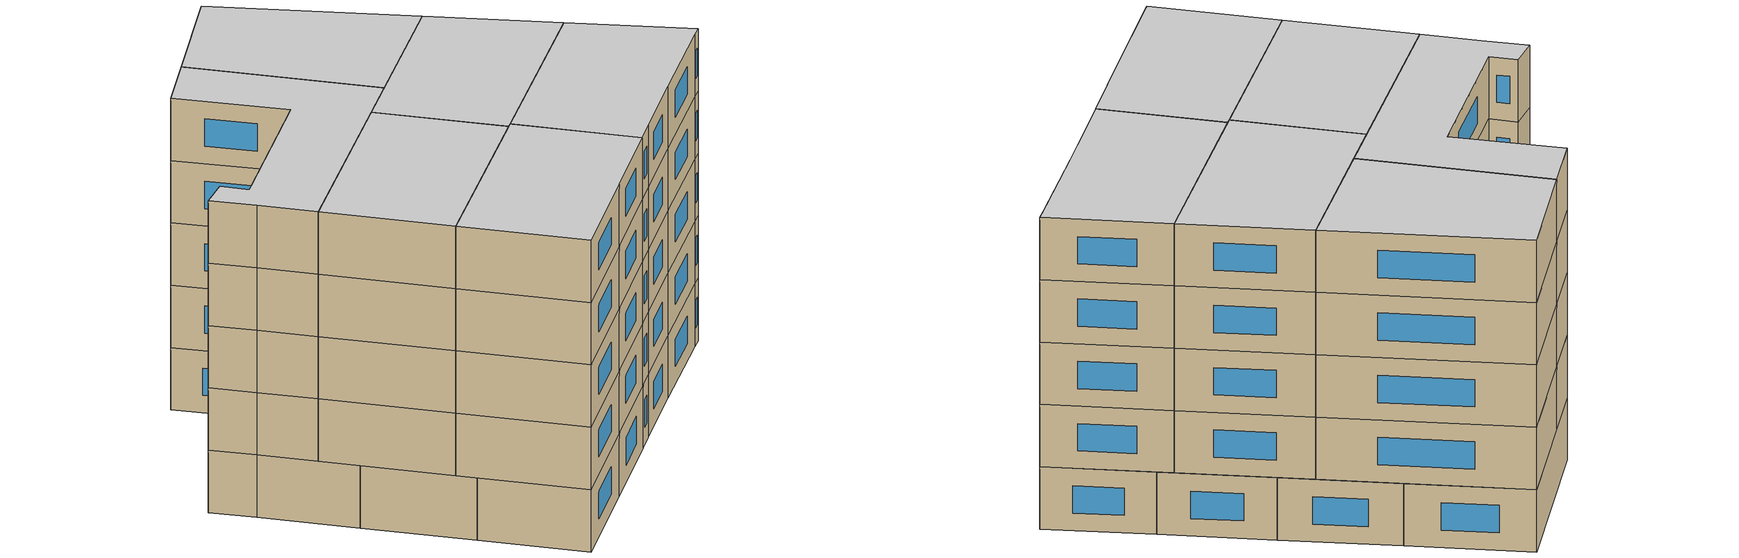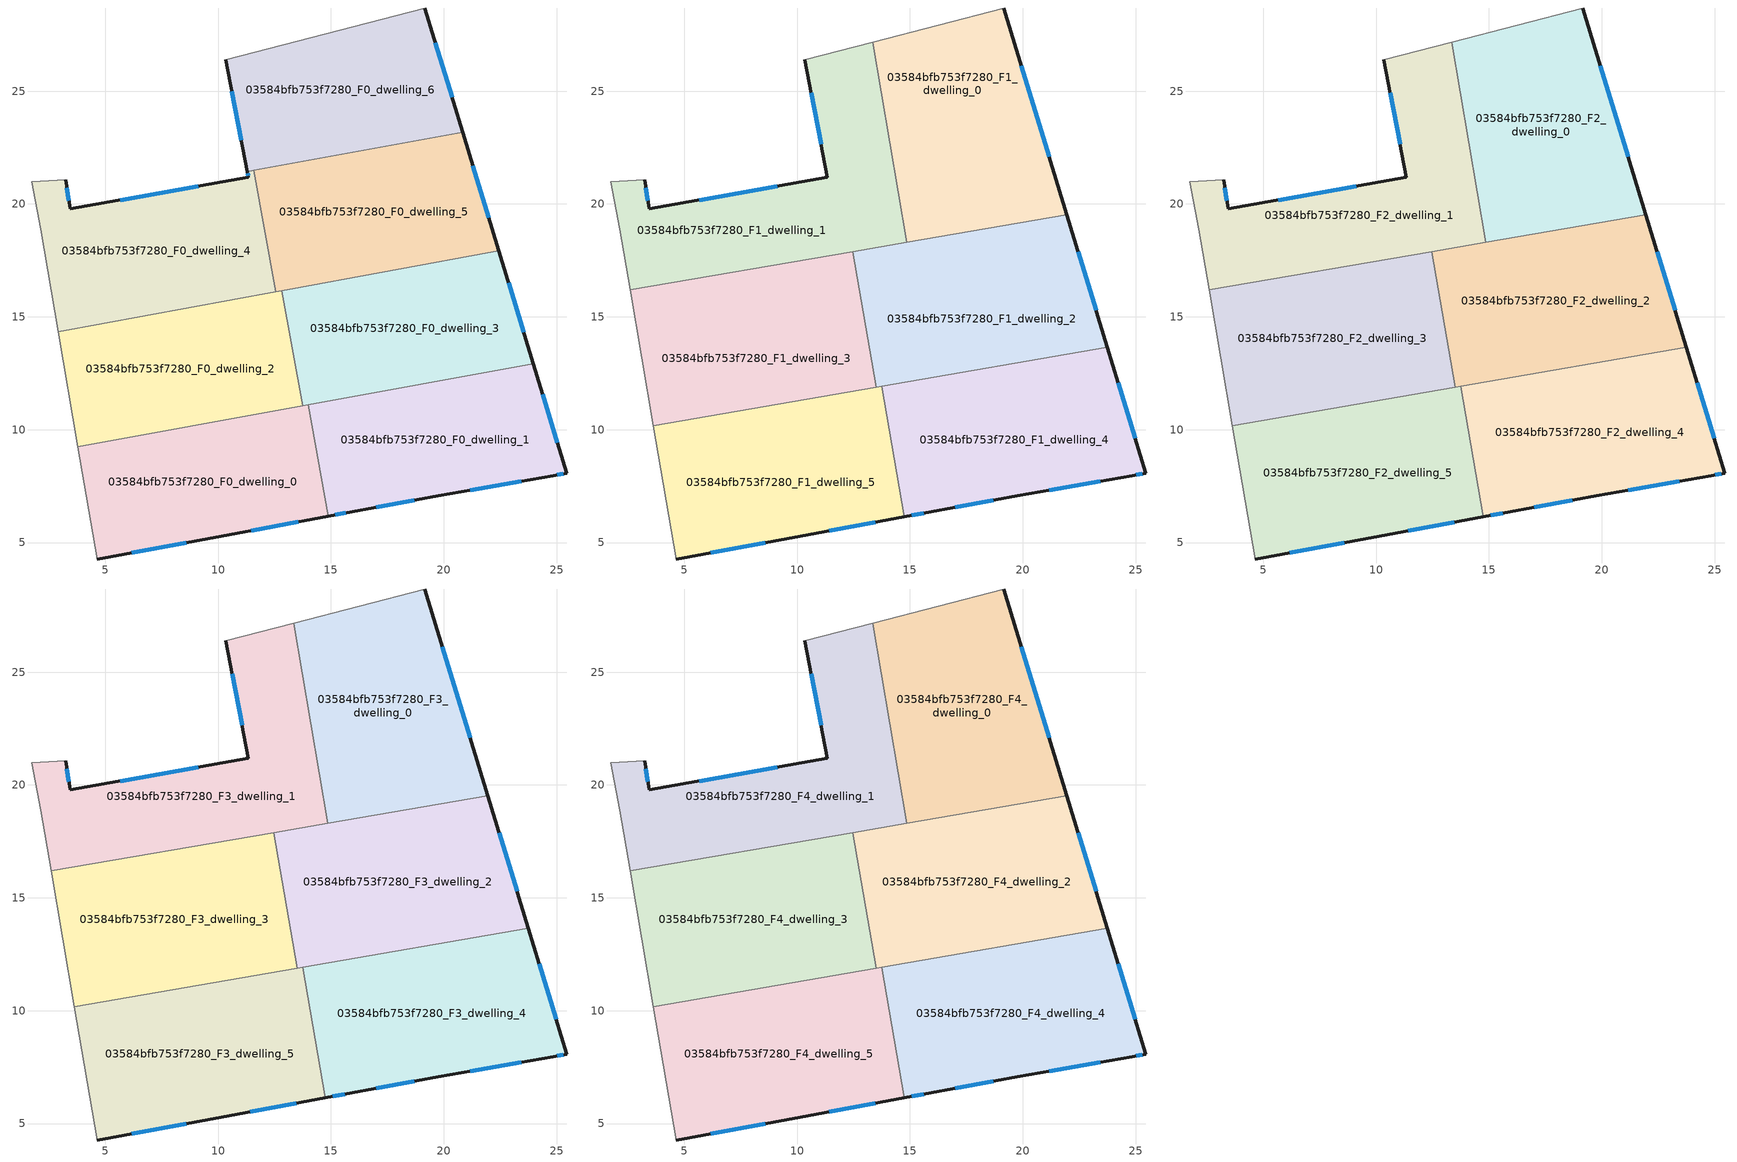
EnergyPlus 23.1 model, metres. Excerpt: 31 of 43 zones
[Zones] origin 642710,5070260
03584bfb753f7280_F0_dwelling_0
 floor ground (EU_floor_Construction): 13.98,11.1 14.88,6.17 10.14,5.27 4.63,4.27 3.79,9.24 z0
 wall outside (EU_wall_Construction): 4.63,4.27 10.14,5.27 14.88,6.17 z0:3
 wall adiabatic (EU_wall_Construction): 3.79,9.24 4.63,4.27 z0:3
 wall to 03584bfb753f7280_F0_dwelling_1 (EU_wall_Construction): 14.88,6.17 13.98,11.1 z0:3
 wall to 03584bfb753f7280_F0_dwelling_2 (EU_wall_Construction): 13.74,11.05 3.79,9.24 z0:3
 wall to 03584bfb753f7280_F0_dwelling_3 (EU_wall_Construction): 13.98,11.1 13.74,11.05 z0:3
 window (EU_Window_Construction): 11.47,5.52 13.55,5.92 / 6.18,4.55 8.6,4.99 z0.84:2.16
03584bfb753f7280_F0_dwelling_1
 floor ground (EU_floor_Construction): 23.97,12.92 25.45,8.07 24.85,7.97 19.74,7.07 15.94,6.37 14.88,6.17 13.98,11.1 z0
 wall outside (EU_wall_Construction): 14.88,6.17 15.94,6.37 19.74,7.07 24.85,7.97 25.45,8.07 23.97,12.92 z0:3
 wall to 03584bfb753f7280_F0_dwelling_3 (EU_wall_Construction): 23.97,12.92 13.98,11.1 z0:3
 window (EU_Window_Construction): 15.18,6.22 15.65,6.31 / 25.03,9.43 24.38,11.56 / 25.02,7.99 25.28,8.04 / 21.18,7.32 23.42,7.71 / 17.01,6.56 18.68,6.87 z0.84:2.16
03584bfb753f7280_F0_dwelling_2
 floor ground (EU_floor_Construction): 12.81,16.16 13.74,11.05 3.79,9.24 2.91,14.35 z0
 wall to 03584bfb753f7280_F0_dwelling_3 (EU_wall_Construction): 13.74,11.05 12.81,16.16 z0:3
 wall adiabatic (EU_wall_Construction): 2.91,14.35 3.79,9.24 z0:3
 wall to 03584bfb753f7280_F0_dwelling_4 (EU_wall_Construction): 12.55,16.11 2.91,14.35 z0:3
 wall to 03584bfb753f7280_F0_dwelling_5 (EU_wall_Construction): 12.81,16.16 12.55,16.11 z0:3
03584bfb753f7280_F0_dwelling_3
 floor ground (EU_floor_Construction): 22.44,17.92 23.97,12.92 13.74,11.05 12.81,16.16 z0
 wall outside (EU_wall_Construction): 23.97,12.92 22.44,17.92 z0:3
 wall to 03584bfb753f7280_F0_dwelling_5 (EU_wall_Construction): 22.44,17.92 12.81,16.16 z0:3
 window (EU_Window_Construction): 23.54,14.32 22.87,16.52 z0.84:2.16
03584bfb753f7280_F0_dwelling_4
 floor ground (EU_floor_Construction): 11.57,21.49 12.55,16.11 2.91,14.35 2.14,18.88 1.74,20.98 3.24,21.08 3.44,19.78 11.34,21.18 11.29,21.43 z0
 wall outside (EU_wall_Construction): 11.29,21.43 11.34,21.18 3.44,19.78 3.24,21.08 z0:3
 wall adiabatic (EU_wall_Construction): 3.24,21.08 1.74,20.98 2.14,18.88 2.91,14.35 z0:3
 wall to 03584bfb753f7280_F0_dwelling_5 (EU_wall_Construction): 12.55,16.11 11.57,21.49 z0:3
 wall to 03584bfb753f7280_F0_dwelling_6 (EU_wall_Construction): 11.57,21.49 11.29,21.43 z0:3
 window (EU_Window_Construction): 3.38,20.14 3.29,20.72 / 9.13,20.79 5.65,20.17 / 11.31,21.36 11.33,21.25 z0.84:2.16
 ceiling adiabatic (EU_roof_Construction): 12.55,16.11 12.23,17.85 2.6,16.19 2.91,14.35 z3
03584bfb753f7280_F0_dwelling_5
 floor ground (EU_floor_Construction): 20.83,23.18 22.44,17.92 12.55,16.11 11.57,21.49 z0
 wall outside (EU_wall_Construction): 22.44,17.92 20.83,23.18 z0:3
 wall to 03584bfb753f7280_F0_dwelling_6 (EU_wall_Construction): 20.83,23.18 11.57,21.49 z0:3
 window (EU_Window_Construction): 21.99,19.39 21.28,21.7 z0.84:2.16
03584bfb753f7280_F0_dwelling_6
 floor ground (EU_floor_Construction): 19.15,28.68 20.83,23.18 11.29,21.43 10.34,26.38 z0
 wall outside (EU_wall_Construction): 10.34,26.38 11.29,21.43 / 20.83,23.18 19.15,28.68 z0:3
 wall adiabatic (EU_wall_Construction): 19.15,28.68 10.34,26.38 z0:3
 window (EU_Window_Construction): 10.61,25 11.03,22.82 / 20.36,24.72 19.62,27.14 z0.84:2.16
 ceiling adiabatic (EU_roof_Construction): 20.83,23.18 19.15,28.68 13.34,27.17 14.24,21.97 z3
03584bfb753f7280_F1_dwelling_0
 floor adiabatic (EU_floor_Construction): 19.15,28.68 20.83,23.18 14.24,21.97 13.34,27.17 z3
 floor to 03584bfb753f7280_F0_dwelling_5 (EU_floor_Construction): 20.83,23.18 21.95,19.52 14.87,18.3 14.24,21.97 z3
 wall outside (EU_wall_Construction): 21.95,19.52 19.15,28.68 z3:6
 wall to 03584bfb753f7280_F1_dwelling_1 (EU_wall_Construction): 13.34,27.17 14.87,18.3 z3:6
 wall adiabatic (EU_wall_Construction): 19.15,28.68 13.34,27.17 z3:6
 wall to 03584bfb753f7280_F1_dwelling_2 (EU_wall_Construction): 14.87,18.3 21.95,19.52 z3:6
 window (EU_Window_Construction): 21.17,22.09 19.94,26.11 z3.84:5.16
03584bfb753f7280_F1_dwelling_1
 floor to 03584bfb753f7280_F0_dwelling_4 (EU_floor_Construction): 11.57,21.49 12.23,17.85 2.6,16.19 2.14,18.88 1.74,20.98 3.24,21.08 3.44,19.78 11.34,21.18 11.29,21.43 z3
 floor to 03584bfb753f7280_F0_dwelling_6 (EU_floor_Construction): 13.34,27.17 14.24,21.97 11.29,21.43 10.34,26.38 z3
 floor to 03584bfb753f7280_F0_dwelling_5 (EU_floor_Construction): 14.24,21.97 14.87,18.3 12.23,17.85 11.57,21.48 z3
 wall outside (EU_wall_Construction): 10.34,26.38 11.34,21.18 3.44,19.78 3.24,21.08 z3:6
 wall adiabatic (EU_wall_Construction): 3.24,21.08 1.74,20.98 2.14,18.88 2.59,16.19 / 13.34,27.17 10.34,26.38 z3:6
 wall to 03584bfb753f7280_F1_dwelling_3 (EU_wall_Construction): 2.59,16.19 12.46,17.89 z3:6
 wall to 03584bfb753f7280_F1_dwelling_2 (EU_wall_Construction): 12.46,17.89 14.87,18.3 z3:6
 window (EU_Window_Construction): 3.38,20.14 3.29,20.72 / 9.13,20.79 5.65,20.17 / 10.62,24.92 11.06,22.64 z3.84:5.16
03584bfb753f7280_F1_dwelling_2
 floor to 03584bfb753f7280_F0_dwelling_3 (EU_floor_Construction): 22.44,17.92 23.75,13.64 13.59,11.89 12.81,16.16 z3
 floor to 03584bfb753f7280_F0_dwelling_5 (EU_floor_Construction): 21.95,19.52 22.44,17.92 12.81,16.16 12.76,16.15 12.46,17.89 z3
 floor to 03584bfb753f7280_F0_dwelling_2 (EU_floor_Construction): 12.81,16.16 13.59,11.89 13.49,11.88 12.76,16.15 z3
 wall outside (EU_wall_Construction): 23.75,13.64 21.95,19.52 z3:6
 wall to 03584bfb753f7280_F1_dwelling_3 (EU_wall_Construction): 12.46,17.89 13.49,11.88 z3:6
 wall to 03584bfb753f7280_F1_dwelling_4 (EU_wall_Construction): 13.75,11.92 23.75,13.64 z3:6
 wall to 03584bfb753f7280_F1_dwelling_5 (EU_wall_Construction): 13.5,11.88 13.75,11.92 z3:6
 window (EU_Window_Construction): 23.24,15.29 22.45,17.87 z3.84:5.16
03584bfb753f7280_F1_dwelling_3
 floor to 03584bfb753f7280_F0_dwelling_2 (EU_floor_Construction): 12.76,16.15 13.49,11.88 3.62,10.18 2.91,14.35 z3
 floor to 03584bfb753f7280_F0_dwelling_5 (EU_floor_Construction): 12.46,17.89 12.76,16.15 12.55,16.11 12.23,17.85 z3
 floor adiabatic (EU_floor_Construction): 12.23,17.85 12.55,16.11 2.91,14.35 3.62,10.18 2.59,16.19 z3
 wall adiabatic (EU_wall_Construction): 2.59,16.19 3.62,10.18 z3:6
 wall to 03584bfb753f7280_F1_dwelling_5 (EU_wall_Construction): 3.62,10.18 13.49,11.88 z3:6
03584bfb753f7280_F1_dwelling_4
 floor to 03584bfb753f7280_F0_dwelling_1 (EU_floor_Construction): 23.97,12.92 25.45,8.07 24.85,7.97 19.74,7.07 15.94,6.37 14.88,6.17 13.98,11.1 z3
 floor to 03584bfb753f7280_F0_dwelling_0 (EU_floor_Construction): 13.98,11.1 14.88,6.17 14.74,6.14 13.89,11.08 z3
 floor to 03584bfb753f7280_F0_dwelling_3 (EU_floor_Construction): 23.75,13.64 23.97,12.92 13.89,11.08 13.75,11.92 z3
 wall outside (EU_wall_Construction): 14.74,6.14 15.94,6.37 19.74,7.07 24.85,7.97 25.45,8.07 23.75,13.64 z3:6
 wall to 03584bfb753f7280_F1_dwelling_5 (EU_wall_Construction): 13.75,11.92 14.74,6.14 z3:6
 window (EU_Window_Construction): 15.08,6.2 15.61,6.3 / 24.97,9.63 24.22,12.08 / 25.02,7.99 25.28,8.04 / 21.18,7.32 23.42,7.71 / 17.01,6.56 18.68,6.87 z3.84:5.16
03584bfb753f7280_F1_dwelling_5
 floor to 03584bfb753f7280_F0_dwelling_0 (EU_floor_Construction): 13.89,11.08 14.74,6.14 10.14,5.27 4.63,4.27 3.79,9.24 z3
 floor to 03584bfb753f7280_F0_dwelling_2 (EU_floor_Construction): 13.59,11.89 13.74,11.05 3.79,9.24 3.62,10.18 13.49,11.88 z3
 floor to 03584bfb753f7280_F0_dwelling_3 (EU_floor_Construction): 13.75,11.92 13.89,11.08 13.74,11.05 13.59,11.89 z3
 wall outside (EU_wall_Construction): 4.63,4.27 10.14,5.27 14.74,6.14 z3:6
 wall adiabatic (EU_wall_Construction): 3.62,10.18 4.63,4.27 z3:6
 window (EU_Window_Construction): 11.43,5.51 13.45,5.9 / 6.18,4.55 8.6,4.99 z3.84:5.16
03584bfb753f7280_F2_dwelling_0
 floor to 03584bfb753f7280_F1_dwelling_0 (EU_floor_Construction): 19.15,28.68 21.95,19.52 14.87,18.3 13.34,27.17 z6
 wall outside (EU_wall_Construction): 21.95,19.52 19.15,28.68 z6:9
 wall to 03584bfb753f7280_F2_dwelling_1 (EU_wall_Construction): 13.34,27.17 14.87,18.3 z6:9
 wall adiabatic (EU_wall_Construction): 19.15,28.68 13.34,27.17 z6:9
 wall to 03584bfb753f7280_F2_dwelling_2 (EU_wall_Construction): 14.87,18.3 21.95,19.52 z6:9
 window (EU_Window_Construction): 21.17,22.09 19.94,26.11 z6.84:8.16
03584bfb753f7280_F2_dwelling_1
 floor to 03584bfb753f7280_F1_dwelling_1 (EU_floor_Construction): 13.34,27.17 14.87,18.3 2.59,16.19 2.14,18.88 1.74,20.98 3.24,21.08 3.44,19.78 11.34,21.18 10.34,26.38 z6
 wall outside (EU_wall_Construction): 10.34,26.38 11.34,21.18 3.44,19.78 3.24,21.08 z6:9
 wall adiabatic (EU_wall_Construction): 3.24,21.08 1.74,20.98 2.14,18.88 2.59,16.19 / 13.34,27.17 10.34,26.38 z6:9
 wall to 03584bfb753f7280_F2_dwelling_3 (EU_wall_Construction): 2.59,16.19 12.46,17.89 z6:9
 wall to 03584bfb753f7280_F2_dwelling_2 (EU_wall_Construction): 12.46,17.89 14.87,18.3 z6:9
 window (EU_Window_Construction): 3.38,20.14 3.29,20.72 / 9.13,20.79 5.65,20.17 / 10.62,24.92 11.06,22.64 z6.84:8.16
03584bfb753f7280_F2_dwelling_2
 floor to 03584bfb753f7280_F1_dwelling_2 (EU_floor_Construction): 21.95,19.52 23.75,13.64 13.49,11.88 12.46,17.89 z6
 wall outside (EU_wall_Construction): 23.75,13.64 21.95,19.52 z6:9
 wall to 03584bfb753f7280_F2_dwelling_3 (EU_wall_Construction): 12.46,17.89 13.49,11.88 z6:9
 wall to 03584bfb753f7280_F2_dwelling_4 (EU_wall_Construction): 13.75,11.92 23.75,13.64 z6:9
 wall to 03584bfb753f7280_F2_dwelling_5 (EU_wall_Construction): 13.5,11.88 13.75,11.92 z6:9
 window (EU_Window_Construction): 23.24,15.29 22.45,17.87 z6.84:8.16
03584bfb753f7280_F2_dwelling_3
 floor to 03584bfb753f7280_F1_dwelling_3 (EU_floor_Construction): 12.46,17.89 13.49,11.88 3.62,10.18 2.59,16.19 z6
 wall adiabatic (EU_wall_Construction): 2.59,16.19 3.62,10.18 z6:9
 wall to 03584bfb753f7280_F2_dwelling_5 (EU_wall_Construction): 3.62,10.18 13.49,11.88 z6:9
03584bfb753f7280_F2_dwelling_4
 floor to 03584bfb753f7280_F1_dwelling_4 (EU_floor_Construction): 23.75,13.64 25.45,8.07 24.85,7.97 19.74,7.07 15.94,6.37 14.74,6.14 13.75,11.92 z6
 wall outside (EU_wall_Construction): 14.74,6.14 15.94,6.37 19.74,7.07 24.85,7.97 25.45,8.07 23.75,13.64 z6:9
 wall to 03584bfb753f7280_F2_dwelling_5 (EU_wall_Construction): 13.75,11.92 14.74,6.14 z6:9
 window (EU_Window_Construction): 15.08,6.2 15.61,6.3 / 24.97,9.63 24.22,12.08 / 25.02,7.99 25.28,8.04 / 21.18,7.32 23.42,7.71 / 17.01,6.56 18.68,6.87 z6.84:8.16
03584bfb753f7280_F2_dwelling_5
 floor to 03584bfb753f7280_F1_dwelling_5 (EU_floor_Construction): 13.75,11.92 14.74,6.14 10.14,5.27 4.63,4.27 3.62,10.18 z6
 wall outside (EU_wall_Construction): 4.63,4.27 10.14,5.27 14.74,6.14 z6:9
 wall adiabatic (EU_wall_Construction): 3.62,10.18 4.63,4.27 z6:9
 window (EU_Window_Construction): 11.43,5.51 13.45,5.9 / 6.18,4.55 8.6,4.99 z6.84:8.16
03584bfb753f7280_F3_dwelling_0
 floor to 03584bfb753f7280_F2_dwelling_0 (EU_floor_Construction): 19.15,28.68 21.95,19.52 14.87,18.3 13.34,27.17 z9
 wall outside (EU_wall_Construction): 21.95,19.52 19.15,28.68 z9:12
 wall to 03584bfb753f7280_F3_dwelling_1 (EU_wall_Construction): 13.34,27.17 14.87,18.3 z9:12
 wall adiabatic (EU_wall_Construction): 19.15,28.68 13.34,27.17 z9:12
 wall to 03584bfb753f7280_F3_dwelling_2 (EU_wall_Construction): 14.87,18.3 21.95,19.52 z9:12
 window (EU_Window_Construction): 21.17,22.09 19.94,26.11 z9.84:11.16
03584bfb753f7280_F3_dwelling_1
 floor to 03584bfb753f7280_F2_dwelling_1 (EU_floor_Construction): 13.34,27.17 14.87,18.3 2.59,16.19 2.14,18.88 1.74,20.98 3.24,21.08 3.44,19.78 11.34,21.18 10.34,26.38 z9
 wall outside (EU_wall_Construction): 10.34,26.38 11.34,21.18 3.44,19.78 3.24,21.08 z9:12
 wall adiabatic (EU_wall_Construction): 3.24,21.08 1.74,20.98 2.14,18.88 2.59,16.19 / 13.34,27.17 10.34,26.38 z9:12
 wall to 03584bfb753f7280_F3_dwelling_3 (EU_wall_Construction): 2.59,16.19 12.46,17.89 z9:12
 wall to 03584bfb753f7280_F3_dwelling_2 (EU_wall_Construction): 12.46,17.89 14.87,18.3 z9:12
 window (EU_Window_Construction): 3.38,20.14 3.29,20.72 / 9.13,20.79 5.65,20.17 / 10.62,24.92 11.06,22.64 z9.84:11.16
03584bfb753f7280_F3_dwelling_2
 floor to 03584bfb753f7280_F2_dwelling_2 (EU_floor_Construction): 21.95,19.52 23.75,13.64 13.49,11.88 12.46,17.89 z9
 wall outside (EU_wall_Construction): 23.75,13.64 21.95,19.52 z9:12
 wall to 03584bfb753f7280_F3_dwelling_3 (EU_wall_Construction): 12.46,17.89 13.49,11.88 z9:12
 wall to 03584bfb753f7280_F3_dwelling_4 (EU_wall_Construction): 13.75,11.92 23.75,13.64 z9:12
 wall to 03584bfb753f7280_F3_dwelling_5 (EU_wall_Construction): 13.5,11.88 13.75,11.92 z9:12
 window (EU_Window_Construction): 23.24,15.29 22.45,17.87 z9.84:11.16
03584bfb753f7280_F3_dwelling_3
 floor to 03584bfb753f7280_F2_dwelling_3 (EU_floor_Construction): 12.46,17.89 13.49,11.88 3.62,10.18 2.59,16.19 z9
 wall adiabatic (EU_wall_Construction): 2.59,16.19 3.62,10.18 z9:12
 wall to 03584bfb753f7280_F3_dwelling_5 (EU_wall_Construction): 3.62,10.18 13.49,11.88 z9:12
03584bfb753f7280_F3_dwelling_4
 floor to 03584bfb753f7280_F2_dwelling_4 (EU_floor_Construction): 23.75,13.64 25.45,8.07 24.85,7.97 19.74,7.07 15.94,6.37 14.74,6.14 13.75,11.92 z9
 wall outside (EU_wall_Construction): 14.74,6.14 15.94,6.37 19.74,7.07 24.85,7.97 25.45,8.07 23.75,13.64 z9:12
 wall to 03584bfb753f7280_F3_dwelling_5 (EU_wall_Construction): 13.75,11.92 14.74,6.14 z9:12
 window (EU_Window_Construction): 15.08,6.2 15.61,6.3 / 24.97,9.63 24.22,12.08 / 25.02,7.99 25.28,8.04 / 21.18,7.32 23.42,7.71 / 17.01,6.56 18.68,6.87 z9.84:11.16
03584bfb753f7280_F3_dwelling_5
 floor to 03584bfb753f7280_F2_dwelling_5 (EU_floor_Construction): 13.75,11.92 14.74,6.14 10.14,5.27 4.63,4.27 3.62,10.18 z9
 wall outside (EU_wall_Construction): 4.63,4.27 10.14,5.27 14.74,6.14 z9:12
 wall adiabatic (EU_wall_Construction): 3.62,10.18 4.63,4.27 z9:12
 window (EU_Window_Construction): 11.43,5.51 13.45,5.9 / 6.18,4.55 8.6,4.99 z9.84:11.16
03584bfb753f7280_F4_dwelling_0
 floor to 03584bfb753f7280_F3_dwelling_0 (EU_floor_Construction): 19.15,28.68 21.95,19.52 14.87,18.3 13.34,27.17 z12
 wall outside (EU_wall_Construction): 21.95,19.52 19.15,28.68 z12:15
 wall to 03584bfb753f7280_F4_dwelling_1 (EU_wall_Construction): 13.34,27.17 14.87,18.3 z12:15
 wall adiabatic (EU_wall_Construction): 19.15,28.68 13.34,27.17 z12:15
 wall to 03584bfb753f7280_F4_dwelling_2 (EU_wall_Construction): 14.87,18.3 21.95,19.52 z12:15
 window (EU_Window_Construction): 21.17,22.09 19.94,26.11 z12.84:14.16
 ceiling to 03584bfb753f7280_F5_dwelling_0 (EU_floor_Construction): 21.95,19.52 19.15,28.68 13.34,27.17 14.87,18.3 z15
03584bfb753f7280_F4_dwelling_1
 floor to 03584bfb753f7280_F3_dwelling_1 (EU_floor_Construction): 13.34,27.17 14.87,18.3 2.59,16.19 2.14,18.88 1.74,20.98 3.24,21.08 3.44,19.78 11.34,21.18 10.34,26.38 z12
 wall outside (EU_wall_Construction): 10.34,26.38 11.34,21.18 3.44,19.78 3.24,21.08 z12:15
 wall adiabatic (EU_wall_Construction): 3.24,21.08 1.74,20.98 2.14,18.88 2.59,16.19 / 13.34,27.17 10.34,26.38 z12:15
 wall to 03584bfb753f7280_F4_dwelling_3 (EU_wall_Construction): 2.59,16.19 12.46,17.89 z12:15
 wall to 03584bfb753f7280_F4_dwelling_2 (EU_wall_Construction): 12.46,17.89 14.87,18.3 z12:15
 window (EU_Window_Construction): 3.38,20.14 3.29,20.72 / 9.13,20.79 5.65,20.17 / 10.62,24.92 11.06,22.64 z12.84:14.16
 ceiling to 03584bfb753f7280_F5_dwelling_1 (EU_floor_Construction): 14.87,18.3 13.34,27.17 10.34,26.38 11.34,21.18 3.44,19.78 3.24,21.08 1.74,20.98 2.14,18.88 2.59,16.19 z15
03584bfb753f7280_F4_dwelling_2
 floor to 03584bfb753f7280_F3_dwelling_2 (EU_floor_Construction): 21.95,19.52 23.75,13.64 13.49,11.88 12.46,17.89 z12
 wall outside (EU_wall_Construction): 23.75,13.64 21.95,19.52 z12:15
 wall to 03584bfb753f7280_F4_dwelling_3 (EU_wall_Construction): 12.46,17.89 13.49,11.88 z12:15
 wall to 03584bfb753f7280_F4_dwelling_4 (EU_wall_Construction): 13.75,11.92 23.75,13.64 z12:15
 wall to 03584bfb753f7280_F4_dwelling_5 (EU_wall_Construction): 13.5,11.88 13.75,11.92 z12:15
 window (EU_Window_Construction): 23.24,15.29 22.45,17.87 z12.84:14.16
 ceiling to 03584bfb753f7280_F5_dwelling_2 (EU_floor_Construction): 23.75,13.64 21.95,19.52 12.46,17.89 13.49,11.88 z15
03584bfb753f7280_F4_dwelling_3
 floor to 03584bfb753f7280_F3_dwelling_3 (EU_floor_Construction): 12.46,17.89 13.49,11.88 3.62,10.18 2.59,16.19 z12
 wall adiabatic (EU_wall_Construction): 2.59,16.19 3.62,10.18 z12:15
 wall to 03584bfb753f7280_F4_dwelling_5 (EU_wall_Construction): 3.62,10.18 13.49,11.88 z12:15
 ceiling to 03584bfb753f7280_F5_dwelling_3 (EU_floor_Construction): 13.49,11.88 12.46,17.89 2.59,16.19 3.62,10.18 z15
03584bfb753f7280_F4_dwelling_4
 floor to 03584bfb753f7280_F3_dwelling_4 (EU_floor_Construction): 23.75,13.64 25.45,8.07 24.85,7.97 19.74,7.07 15.94,6.37 14.74,6.14 13.75,11.92 z12
 wall outside (EU_wall_Construction): 14.74,6.14 15.94,6.37 19.74,7.07 24.85,7.97 25.45,8.07 23.75,13.64 z12:15
 wall to 03584bfb753f7280_F4_dwelling_5 (EU_wall_Construction): 13.75,11.92 14.74,6.14 z12:15
 window (EU_Window_Construction): 15.08,6.2 15.61,6.3 / 24.97,9.63 24.22,12.08 / 25.02,7.99 25.28,8.04 / 21.18,7.32 23.42,7.71 / 17.01,6.56 18.68,6.87 z12.84:14.16
 ceiling to 03584bfb753f7280_F5_dwelling_4 (EU_floor_Construction): 24.85,7.97 25.45,8.07 23.75,13.64 13.75,11.92 14.74,6.14 15.94,6.37 19.74,7.07 z15
03584bfb753f7280_F4_dwelling_5
 floor to 03584bfb753f7280_F3_dwelling_5 (EU_floor_Construction): 13.75,11.92 14.74,6.14 10.14,5.27 4.63,4.27 3.62,10.18 z12
 wall outside (EU_wall_Construction): 4.63,4.27 10.14,5.27 14.74,6.14 z12:15
 wall adiabatic (EU_wall_Construction): 3.62,10.18 4.63,4.27 z12:15
 window (EU_Window_Construction): 11.43,5.51 13.45,5.9 / 6.18,4.55 8.6,4.99 z12.84:14.16
 ceiling to 03584bfb753f7280_F5_dwelling_5 (EU_floor_Construction): 14.74,6.14 13.75,11.92 3.62,10.18 4.63,4.27 10.14,5.27 z15
[Building]
EU S2 Campaign: North Axis=0; Terrain=City; Solar Distribution=FullExterior
[Site:Location]
Lyon-Bron: Latitude=45.75; Longitude=5; Time Zone=1; Elevation=198
[SizingPeriod:WeatherFileDays]
AnnualSizingPeriod: Begin Month=1; Begin Day of Month=1; End Month=12; End Day of Month=31; Day of Week for Start Day=Monday; Use Weather File Daylight Saving Period=No; Use Weather File Rain and Snow Indicators=No
[MATERIAL]
EU_InternalMass_Material: Roughness=MediumRough; Thickness=0.1; Conductivity=1; Density=1800; Specific Heat=900; Thermal Absorptance=0.9; Solar Absorptance=0.7; Visible Absorptance=0.7
[MATERIAL:NOMASS] Roughness=MediumRough; Thermal Absorptance=0.9; Solar Absorptance=0.7; Visible Absorptance=0.7
Name | Thermal Resistance
EU_wall_NoMass | 0.776494
EU_roof_NoMass | 0.486893
EU_floor_NoMass | 0.421597
[WINDOWMATERIAL:SIMPLEGLAZINGSYSTEM]
EU_Window_SimpleGlazing: UFactor=4.24961; Solar Heat Gain Coefficient=0.83; Visible Transmittance=0.83
[CONSTRUCTION]
EU_wall_Construction: EU_wall_NoMass
EU_roof_Construction: EU_roof_NoMass
EU_floor_Construction: EU_floor_NoMass
EU_Window_Construction: EU_Window_SimpleGlazing
EU_InternalMass_Construction: EU_InternalMass_Material
[ZONE] Type=1; Multiplier=1; Ceiling Height=autocalculate; Floor Area=autocalculate; Part of Total Floor Area=Yes
Name | Volume
03584bfb753f7280_F0_dwelling_0 | 157.028
03584bfb753f7280_F1_dwelling_0; 03584bfb753f7280_F2_dwelling_0; 03584bfb753f7280_F3_dwelling_0; 03584bfb753f7280_F4_dwelling_0 | 183.19
03584bfb753f7280_F0_dwelling_1 | 157.025
03584bfb753f7280_F1_dwelling_1; 03584bfb753f7280_F2_dwelling_1; 03584bfb753f7280_F3_dwelling_1; 03584bfb753f7280_F4_dwelling_1; 03584bfb753f7280_F1_dwelling_5; 03584bfb753f7280_F2_dwelling_5; 03584bfb753f7280_F3_dwelling_5; 03584bfb753f7280_F4_dwelling_5 | 183.21
03584bfb753f7280_F0_dwelling_2 | 157.029
03584bfb753f7280_F1_dwelling_2; 03584bfb753f7280_F2_dwelling_2; 03584bfb753f7280_F3_dwelling_2; 03584bfb753f7280_F4_dwelling_2 | 183.214
03584bfb753f7280_F0_dwelling_3 | 157.047
03584bfb753f7280_F1_dwelling_3; 03584bfb753f7280_F2_dwelling_3; 03584bfb753f7280_F3_dwelling_3; 03584bfb753f7280_F4_dwelling_3 | 183.196
03584bfb753f7280_F0_dwelling_4 | 159.639
03584bfb753f7280_F1_dwelling_4; 03584bfb753f7280_F2_dwelling_4; 03584bfb753f7280_F3_dwelling_4; 03584bfb753f7280_F4_dwelling_4 | 183.199
03584bfb753f7280_F0_dwelling_5 | 159.64
03584bfb753f7280_F0_dwelling_6 | 151.793
[INTERNALMASS] Construction=EU_InternalMass_Construction
Name | Zone or ZoneList | Surface Area
03584bfb753f7280_F0_dwelling_0_EU_InternalMass | 03584bfb753f7280_F0_dwelling_0 | 52.3416
03584bfb753f7280_F0_dwelling_1_EU_InternalMass | 03584bfb753f7280_F0_dwelling_1 | 52.3423
03584bfb753f7280_F0_dwelling_2_EU_InternalMass | 03584bfb753f7280_F0_dwelling_2 | 52.3447
03584bfb753f7280_F0_dwelling_3_EU_InternalMass | 03584bfb753f7280_F0_dwelling_3 | 52.3476
03584bfb753f7280_F0_dwelling_4_EU_InternalMass | 03584bfb753f7280_F0_dwelling_4 | 53.2145
03584bfb753f7280_F0_dwelling_5_EU_InternalMass | 03584bfb753f7280_F0_dwelling_5 | 53.2129
03584bfb753f7280_F0_dwelling_6_EU_InternalMass | 03584bfb753f7280_F0_dwelling_6 | 50.5977
03584bfb753f7280_F1_dwelling_0_EU_InternalMass | 03584bfb753f7280_F1_dwelling_0 | 61.0635
03584bfb753f7280_F1_dwelling_1_EU_InternalMass | 03584bfb753f7280_F1_dwelling_1 | 61.07
03584bfb753f7280_F1_dwelling_2_EU_InternalMass | 03584bfb753f7280_F1_dwelling_2 | 61.0711
03584bfb753f7280_F1_dwelling_3_EU_InternalMass | 03584bfb753f7280_F1_dwelling_3 | 61.0656
03584bfb753f7280_F1_dwelling_4_EU_InternalMass | 03584bfb753f7280_F1_dwelling_4 | 61.0661
03584bfb753f7280_F1_dwelling_5_EU_InternalMass | 03584bfb753f7280_F1_dwelling_5 | 61.0698
03584bfb753f7280_F2_dwelling_0_EU_InternalMass | 03584bfb753f7280_F2_dwelling_0 | 61.0635
03584bfb753f7280_F2_dwelling_1_EU_InternalMass | 03584bfb753f7280_F2_dwelling_1 | 61.07
03584bfb753f7280_F2_dwelling_2_EU_InternalMass | 03584bfb753f7280_F2_dwelling_2 | 61.0711
03584bfb753f7280_F2_dwelling_3_EU_InternalMass | 03584bfb753f7280_F2_dwelling_3 | 61.0656
03584bfb753f7280_F2_dwelling_4_EU_InternalMass | 03584bfb753f7280_F2_dwelling_4 | 61.0661
03584bfb753f7280_F2_dwelling_5_EU_InternalMass | 03584bfb753f7280_F2_dwelling_5 | 61.0698
03584bfb753f7280_F3_dwelling_0_EU_InternalMass | 03584bfb753f7280_F3_dwelling_0 | 61.0635
03584bfb753f7280_F3_dwelling_1_EU_InternalMass | 03584bfb753f7280_F3_dwelling_1 | 61.07
03584bfb753f7280_F3_dwelling_2_EU_InternalMass | 03584bfb753f7280_F3_dwelling_2 | 61.0711
03584bfb753f7280_F3_dwelling_3_EU_InternalMass | 03584bfb753f7280_F3_dwelling_3 | 61.0656
03584bfb753f7280_F3_dwelling_4_EU_InternalMass | 03584bfb753f7280_F3_dwelling_4 | 61.0661
03584bfb753f7280_F3_dwelling_5_EU_InternalMass | 03584bfb753f7280_F3_dwelling_5 | 61.0698
03584bfb753f7280_F4_dwelling_0_EU_InternalMass | 03584bfb753f7280_F4_dwelling_0 | 61.0635
03584bfb753f7280_F4_dwelling_1_EU_InternalMass | 03584bfb753f7280_F4_dwelling_1 | 61.07
03584bfb753f7280_F4_dwelling_2_EU_InternalMass | 03584bfb753f7280_F4_dwelling_2 | 61.0711
03584bfb753f7280_F4_dwelling_3_EU_InternalMass | 03584bfb753f7280_F4_dwelling_3 | 61.0656
03584bfb753f7280_F4_dwelling_4_EU_InternalMass | 03584bfb753f7280_F4_dwelling_4 | 61.0661
03584bfb753f7280_F4_dwelling_5_EU_InternalMass | 03584bfb753f7280_F4_dwelling_5 | 61.0698
[OTHEREQUIPMENT] Fuel Type=Electricity; Design Level Calculation Method=Watts/Area; Power per Zone Floor Area=1; Fraction Latent=0; Fraction Radiant=0; Fraction Lost=0; Carbon Dioxide Generation Rate=0; EndUse Subcategory=EU_Step8_InternalGains
Name | Zone or ZoneList or Space or SpaceList | Schedule
EU_Step8_InternalGain_03584bfb753f7280_F0_dwelling_0_f000 | 03584bfb753f7280_F0_dwelling_0 | EU_Step8_GainSchedule_03584bfb753f7280_F0_dwelling_0_f000
EU_Step8_InternalGain_03584bfb753f7280_F0_dwelling_1_f000 | 03584bfb753f7280_F0_dwelling_1 | EU_Step8_GainSchedule_03584bfb753f7280_F0_dwelling_1_f000
EU_Step8_InternalGain_03584bfb753f7280_F0_dwelling_2_f000 | 03584bfb753f7280_F0_dwelling_2 | EU_Step8_GainSchedule_03584bfb753f7280_F0_dwelling_2_f000
EU_Step8_InternalGain_03584bfb753f7280_F0_dwelling_3_f000 | 03584bfb753f7280_F0_dwelling_3 | EU_Step8_GainSchedule_03584bfb753f7280_F0_dwelling_3_f000
EU_Step8_InternalGain_03584bfb753f7280_F0_dwelling_4_f000 | 03584bfb753f7280_F0_dwelling_4 | EU_Step8_GainSchedule_03584bfb753f7280_F0_dwelling_4_f000
EU_Step8_InternalGain_03584bfb753f7280_F0_dwelling_5_f000 | 03584bfb753f7280_F0_dwelling_5 | EU_Step8_GainSchedule_03584bfb753f7280_F0_dwelling_5_f000
EU_Step8_InternalGain_03584bfb753f7280_F0_dwelling_6_f000 | 03584bfb753f7280_F0_dwelling_6 | EU_Step8_GainSchedule_03584bfb753f7280_F0_dwelling_6_f000
EU_Step8_InternalGain_03584bfb753f7280_F1_dwelling_0_f000 | 03584bfb753f7280_F1_dwelling_0 | EU_Step8_GainSchedule_03584bfb753f7280_F1_dwelling_0_f000
EU_Step8_InternalGain_03584bfb753f7280_F1_dwelling_1_f000 | 03584bfb753f7280_F1_dwelling_1 | EU_Step8_GainSchedule_03584bfb753f7280_F1_dwelling_1_f000
EU_Step8_InternalGain_03584bfb753f7280_F1_dwelling_2_f000 | 03584bfb753f7280_F1_dwelling_2 | EU_Step8_GainSchedule_03584bfb753f7280_F1_dwelling_2_f000
EU_Step8_InternalGain_03584bfb753f7280_F1_dwelling_3_f000 | 03584bfb753f7280_F1_dwelling_3 | EU_Step8_GainSchedule_03584bfb753f7280_F1_dwelling_3_f000
EU_Step8_InternalGain_03584bfb753f7280_F1_dwelling_4_f000 | 03584bfb753f7280_F1_dwelling_4 | EU_Step8_GainSchedule_03584bfb753f7280_F1_dwelling_4_f000
EU_Step8_InternalGain_03584bfb753f7280_F1_dwelling_5_f000 | 03584bfb753f7280_F1_dwelling_5 | EU_Step8_GainSchedule_03584bfb753f7280_F1_dwelling_5_f000
EU_Step8_InternalGain_03584bfb753f7280_F2_dwelling_0_f000 | 03584bfb753f7280_F2_dwelling_0 | EU_Step8_GainSchedule_03584bfb753f7280_F2_dwelling_0_f000
EU_Step8_InternalGain_03584bfb753f7280_F2_dwelling_1_f000 | 03584bfb753f7280_F2_dwelling_1 | EU_Step8_GainSchedule_03584bfb753f7280_F2_dwelling_1_f000
EU_Step8_InternalGain_03584bfb753f7280_F2_dwelling_2_f000 | 03584bfb753f7280_F2_dwelling_2 | EU_Step8_GainSchedule_03584bfb753f7280_F2_dwelling_2_f000
EU_Step8_InternalGain_03584bfb753f7280_F2_dwelling_3_f000 | 03584bfb753f7280_F2_dwelling_3 | EU_Step8_GainSchedule_03584bfb753f7280_F2_dwelling_3_f000
EU_Step8_InternalGain_03584bfb753f7280_F2_dwelling_4_f000 | 03584bfb753f7280_F2_dwelling_4 | EU_Step8_GainSchedule_03584bfb753f7280_F2_dwelling_4_f000
EU_Step8_InternalGain_03584bfb753f7280_F2_dwelling_5_f000 | 03584bfb753f7280_F2_dwelling_5 | EU_Step8_GainSchedule_03584bfb753f7280_F2_dwelling_5_f000
EU_Step8_InternalGain_03584bfb753f7280_F3_dwelling_0_f000 | 03584bfb753f7280_F3_dwelling_0 | EU_Step8_GainSchedule_03584bfb753f7280_F3_dwelling_0_f000
EU_Step8_InternalGain_03584bfb753f7280_F3_dwelling_1_f000 | 03584bfb753f7280_F3_dwelling_1 | EU_Step8_GainSchedule_03584bfb753f7280_F3_dwelling_1_f000
EU_Step8_InternalGain_03584bfb753f7280_F3_dwelling_2_f000 | 03584bfb753f7280_F3_dwelling_2 | EU_Step8_GainSchedule_03584bfb753f7280_F3_dwelling_2_f000
EU_Step8_InternalGain_03584bfb753f7280_F3_dwelling_3_f000 | 03584bfb753f7280_F3_dwelling_3 | EU_Step8_GainSchedule_03584bfb753f7280_F3_dwelling_3_f000
EU_Step8_InternalGain_03584bfb753f7280_F3_dwelling_4_f000 | 03584bfb753f7280_F3_dwelling_4 | EU_Step8_GainSchedule_03584bfb753f7280_F3_dwelling_4_f000
EU_Step8_InternalGain_03584bfb753f7280_F3_dwelling_5_f000 | 03584bfb753f7280_F3_dwelling_5 | EU_Step8_GainSchedule_03584bfb753f7280_F3_dwelling_5_f000
EU_Step8_InternalGain_03584bfb753f7280_F4_dwelling_0_f000 | 03584bfb753f7280_F4_dwelling_0 | EU_Step8_GainSchedule_03584bfb753f7280_F4_dwelling_0_f000
EU_Step8_InternalGain_03584bfb753f7280_F4_dwelling_1_f000 | 03584bfb753f7280_F4_dwelling_1 | EU_Step8_GainSchedule_03584bfb753f7280_F4_dwelling_1_f000
EU_Step8_InternalGain_03584bfb753f7280_F4_dwelling_2_f000 | 03584bfb753f7280_F4_dwelling_2 | EU_Step8_GainSchedule_03584bfb753f7280_F4_dwelling_2_f000
EU_Step8_InternalGain_03584bfb753f7280_F4_dwelling_3_f000 | 03584bfb753f7280_F4_dwelling_3 | EU_Step8_GainSchedule_03584bfb753f7280_F4_dwelling_3_f000
EU_Step8_InternalGain_03584bfb753f7280_F4_dwelling_4_f000 | 03584bfb753f7280_F4_dwelling_4 | EU_Step8_GainSchedule_03584bfb753f7280_F4_dwelling_4_f000
EU_Step8_InternalGain_03584bfb753f7280_F4_dwelling_5_f000 | 03584bfb753f7280_F4_dwelling_5 | EU_Step8_GainSchedule_03584bfb753f7280_F4_dwelling_5_f000
[ZONEVENTILATION:DESIGNFLOWRATE] Schedule=EU_AlwaysOn; Design Flow Rate Calculation Method=AirChanges/Hour; Air Changes per Hour=0.693814; Ventilation Type=Natural; Fan Pressure Rise=0; Fan Total Efficiency=1; Constant Term Coefficient=1; Temperature Term Coefficient=0; Velocity Term Coefficient=0; Velocity Squared Term Coefficient=0; Minimum Indoor Temperature=-100; Maximum Indoor Temperature=100; Delta Temperature=-100; Minimum Outdoor Temperature=-100; Maximum Outdoor Temperature=100; Maximum Wind Speed=40
Name | Zone or ZoneList or Space or SpaceList
EU_ConstantAir_03584bfb753f7280_F0_dwelling_0 | 03584bfb753f7280_F0_dwelling_0
EU_ConstantAir_03584bfb753f7280_F0_dwelling_1 | 03584bfb753f7280_F0_dwelling_1
EU_ConstantAir_03584bfb753f7280_F0_dwelling_2 | 03584bfb753f7280_F0_dwelling_2
EU_ConstantAir_03584bfb753f7280_F0_dwelling_3 | 03584bfb753f7280_F0_dwelling_3
EU_ConstantAir_03584bfb753f7280_F0_dwelling_4 | 03584bfb753f7280_F0_dwelling_4
EU_ConstantAir_03584bfb753f7280_F0_dwelling_5 | 03584bfb753f7280_F0_dwelling_5
EU_ConstantAir_03584bfb753f7280_F0_dwelling_6 | 03584bfb753f7280_F0_dwelling_6
EU_ConstantAir_03584bfb753f7280_F1_dwelling_0 | 03584bfb753f7280_F1_dwelling_0
EU_ConstantAir_03584bfb753f7280_F1_dwelling_1 | 03584bfb753f7280_F1_dwelling_1
EU_ConstantAir_03584bfb753f7280_F1_dwelling_2 | 03584bfb753f7280_F1_dwelling_2
EU_ConstantAir_03584bfb753f7280_F1_dwelling_3 | 03584bfb753f7280_F1_dwelling_3
EU_ConstantAir_03584bfb753f7280_F1_dwelling_4 | 03584bfb753f7280_F1_dwelling_4
EU_ConstantAir_03584bfb753f7280_F1_dwelling_5 | 03584bfb753f7280_F1_dwelling_5
EU_ConstantAir_03584bfb753f7280_F2_dwelling_0 | 03584bfb753f7280_F2_dwelling_0
EU_ConstantAir_03584bfb753f7280_F2_dwelling_1 | 03584bfb753f7280_F2_dwelling_1
EU_ConstantAir_03584bfb753f7280_F2_dwelling_2 | 03584bfb753f7280_F2_dwelling_2
EU_ConstantAir_03584bfb753f7280_F2_dwelling_3 | 03584bfb753f7280_F2_dwelling_3
EU_ConstantAir_03584bfb753f7280_F2_dwelling_4 | 03584bfb753f7280_F2_dwelling_4
EU_ConstantAir_03584bfb753f7280_F2_dwelling_5 | 03584bfb753f7280_F2_dwelling_5
EU_ConstantAir_03584bfb753f7280_F3_dwelling_0 | 03584bfb753f7280_F3_dwelling_0
EU_ConstantAir_03584bfb753f7280_F3_dwelling_1 | 03584bfb753f7280_F3_dwelling_1
EU_ConstantAir_03584bfb753f7280_F3_dwelling_2 | 03584bfb753f7280_F3_dwelling_2
EU_ConstantAir_03584bfb753f7280_F3_dwelling_3 | 03584bfb753f7280_F3_dwelling_3
EU_ConstantAir_03584bfb753f7280_F3_dwelling_4 | 03584bfb753f7280_F3_dwelling_4
EU_ConstantAir_03584bfb753f7280_F3_dwelling_5 | 03584bfb753f7280_F3_dwelling_5
EU_ConstantAir_03584bfb753f7280_F4_dwelling_0 | 03584bfb753f7280_F4_dwelling_0
EU_ConstantAir_03584bfb753f7280_F4_dwelling_1 | 03584bfb753f7280_F4_dwelling_1
EU_ConstantAir_03584bfb753f7280_F4_dwelling_2 | 03584bfb753f7280_F4_dwelling_2
EU_ConstantAir_03584bfb753f7280_F4_dwelling_3 | 03584bfb753f7280_F4_dwelling_3
EU_ConstantAir_03584bfb753f7280_F4_dwelling_4 | 03584bfb753f7280_F4_dwelling_4
EU_ConstantAir_03584bfb753f7280_F4_dwelling_5 | 03584bfb753f7280_F4_dwelling_5
[HVACTEMPLATE:THERMOSTAT] Constant Heating Setpoint=20; Constant Cooling Setpoint=50
EU_HeatOnly_03584bfb753f7280_F0_dwelling_0; EU_HeatOnly_03584bfb753f7280_F0_dwelling_1; EU_HeatOnly_03584bfb753f7280_F0_dwelling_2; EU_HeatOnly_03584bfb753f7280_F0_dwelling_3; EU_HeatOnly_03584bfb753f7280_F0_dwelling_4; EU_HeatOnly_03584bfb753f7280_F0_dwelling_5; EU_HeatOnly_03584bfb753f7280_F0_dwelling_6; EU_HeatOnly_03584bfb753f7280_F1_dwelling_0; EU_HeatOnly_03584bfb753f7280_F1_dwelling_1; EU_HeatOnly_03584bfb753f7280_F1_dwelling_2; EU_HeatOnly_03584bfb753f7280_F1_dwelling_3; EU_HeatOnly_03584bfb753f7280_F1_dwelling_4; EU_HeatOnly_03584bfb753f7280_F1_dwelling_5; EU_HeatOnly_03584bfb753f7280_F2_dwelling_0; EU_HeatOnly_03584bfb753f7280_F2_dwelling_1; EU_HeatOnly_03584bfb753f7280_F2_dwelling_2; EU_HeatOnly_03584bfb753f7280_F2_dwelling_3; EU_HeatOnly_03584bfb753f7280_F2_dwelling_4; EU_HeatOnly_03584bfb753f7280_F2_dwelling_5; EU_HeatOnly_03584bfb753f7280_F3_dwelling_0; EU_HeatOnly_03584bfb753f7280_F3_dwelling_1; EU_HeatOnly_03584bfb753f7280_F3_dwelling_2; EU_HeatOnly_03584bfb753f7280_F3_dwelling_3; EU_HeatOnly_03584bfb753f7280_F3_dwelling_4; EU_HeatOnly_03584bfb753f7280_F3_dwelling_5; EU_HeatOnly_03584bfb753f7280_F4_dwelling_0; EU_HeatOnly_03584bfb753f7280_F4_dwelling_1; EU_HeatOnly_03584bfb753f7280_F4_dwelling_2; EU_HeatOnly_03584bfb753f7280_F4_dwelling_3; EU_HeatOnly_03584bfb753f7280_F4_dwelling_4; EU_HeatOnly_03584bfb753f7280_F4_dwelling_5; EU_HeatOnly_03584bfb753f7280_F5_dwelling_0; EU_HeatOnly_03584bfb753f7280_F5_dwelling_1; EU_HeatOnly_03584bfb753f7280_F5_dwelling_2; EU_HeatOnly_03584bfb753f7280_F5_dwelling_3; EU_HeatOnly_03584bfb753f7280_F5_dwelling_4; EU_HeatOnly_03584bfb753f7280_F5_dwelling_5; EU_HeatOnly_03584bfb753f7280_F6_dwelling_0; EU_HeatOnly_03584bfb753f7280_F6_dwelling_1; EU_HeatOnly_03584bfb753f7280_F6_dwelling_2; EU_HeatOnly_03584bfb753f7280_F6_dwelling_3
[HVACTEMPLATE:ZONE:IDEALLOADSAIRSYSTEM] System Availability Schedule=EU_AlwaysOn; Maximum Heating Supply Air Temperature=50; Minimum Cooling Supply Air Temperature=13; Maximum Heating Supply Air Humidity Ratio=0.0156; Minimum Cooling Supply Air Humidity Ratio=0.0077; Heating Limit=NoLimit; Cooling Limit=NoLimit; Heating Availability Schedule=EU_AlwaysOn; Cooling Availability Schedule=EU_CoolingOff; Dehumidification Control Type=ConstantSensibleHeatRatio; Cooling Sensible Heat Ratio=0.7; Dehumidification Setpoint=60; Humidification Control Type=None; Humidification Setpoint=30; Outdoor Air Method=None; Outdoor Air Flow Rate per Person=0.00944; Outdoor Air Flow Rate per Zone Floor Area=0; Outdoor Air Flow Rate per Zone=0; Demand Controlled Ventilation Type=None; Outdoor Air Economizer Type=NoEconomizer; Heat Recovery Type=None; Sensible Heat Recovery Effectiveness=0.7; Latent Heat Recovery Effectiveness=0.65
Name | Template Thermostat
03584bfb753f7280_F0_dwelling_0 | EU_HeatOnly_03584bfb753f7280_F0_dwelling_0
03584bfb753f7280_F0_dwelling_1 | EU_HeatOnly_03584bfb753f7280_F0_dwelling_1
03584bfb753f7280_F0_dwelling_2 | EU_HeatOnly_03584bfb753f7280_F0_dwelling_2
03584bfb753f7280_F0_dwelling_3 | EU_HeatOnly_03584bfb753f7280_F0_dwelling_3
03584bfb753f7280_F0_dwelling_4 | EU_HeatOnly_03584bfb753f7280_F0_dwelling_4
03584bfb753f7280_F0_dwelling_5 | EU_HeatOnly_03584bfb753f7280_F0_dwelling_5
03584bfb753f7280_F0_dwelling_6 | EU_HeatOnly_03584bfb753f7280_F0_dwelling_6
03584bfb753f7280_F1_dwelling_0 | EU_HeatOnly_03584bfb753f7280_F1_dwelling_0
03584bfb753f7280_F1_dwelling_1 | EU_HeatOnly_03584bfb753f7280_F1_dwelling_1
03584bfb753f7280_F1_dwelling_2 | EU_HeatOnly_03584bfb753f7280_F1_dwelling_2
03584bfb753f7280_F1_dwelling_3 | EU_HeatOnly_03584bfb753f7280_F1_dwelling_3
03584bfb753f7280_F1_dwelling_4 | EU_HeatOnly_03584bfb753f7280_F1_dwelling_4
03584bfb753f7280_F1_dwelling_5 | EU_HeatOnly_03584bfb753f7280_F1_dwelling_5
03584bfb753f7280_F2_dwelling_0 | EU_HeatOnly_03584bfb753f7280_F2_dwelling_0
03584bfb753f7280_F2_dwelling_1 | EU_HeatOnly_03584bfb753f7280_F2_dwelling_1
03584bfb753f7280_F2_dwelling_2 | EU_HeatOnly_03584bfb753f7280_F2_dwelling_2
03584bfb753f7280_F2_dwelling_3 | EU_HeatOnly_03584bfb753f7280_F2_dwelling_3
03584bfb753f7280_F2_dwelling_4 | EU_HeatOnly_03584bfb753f7280_F2_dwelling_4
03584bfb753f7280_F2_dwelling_5 | EU_HeatOnly_03584bfb753f7280_F2_dwelling_5
03584bfb753f7280_F3_dwelling_0 | EU_HeatOnly_03584bfb753f7280_F3_dwelling_0
03584bfb753f7280_F3_dwelling_1 | EU_HeatOnly_03584bfb753f7280_F3_dwelling_1
03584bfb753f7280_F3_dwelling_2 | EU_HeatOnly_03584bfb753f7280_F3_dwelling_2
03584bfb753f7280_F3_dwelling_3 | EU_HeatOnly_03584bfb753f7280_F3_dwelling_3
03584bfb753f7280_F3_dwelling_4 | EU_HeatOnly_03584bfb753f7280_F3_dwelling_4
03584bfb753f7280_F3_dwelling_5 | EU_HeatOnly_03584bfb753f7280_F3_dwelling_5
03584bfb753f7280_F4_dwelling_0 | EU_HeatOnly_03584bfb753f7280_F4_dwelling_0
03584bfb753f7280_F4_dwelling_1 | EU_HeatOnly_03584bfb753f7280_F4_dwelling_1
03584bfb753f7280_F4_dwelling_2 | EU_HeatOnly_03584bfb753f7280_F4_dwelling_2
03584bfb753f7280_F4_dwelling_3 | EU_HeatOnly_03584bfb753f7280_F4_dwelling_3
03584bfb753f7280_F4_dwelling_4 | EU_HeatOnly_03584bfb753f7280_F4_dwelling_4
03584bfb753f7280_F4_dwelling_5 | EU_HeatOnly_03584bfb753f7280_F4_dwelling_5
[SIZING:ZONE] Zone Cooling Design Supply Air Temperature Input Method=SupplyAirTemperature; Zone Cooling Design Supply Air Temperature=13; Zone Heating Design Supply Air Temperature Input Method=SupplyAirTemperature; Zone Heating Design Supply Air Temperature=50; Zone Cooling Design Supply Air Humidity Ratio=0.008; Zone Heating Design Supply Air Humidity Ratio=0.008; Cooling Design Air Flow Method=DesignDay; Cooling Design Air Flow Rate=0; Cooling Minimum Air Flow per Zone Floor Area=0.000762; Cooling Minimum Air Flow=0; Cooling Minimum Air Flow Fraction=0.2; Heating Design Air Flow Method=DesignDay; Heating Design Air Flow Rate=0; Heating Maximum Air Flow per Zone Floor Area=0.002032; Heating Maximum Air Flow=0.141576; Heating Maximum Air Flow Fraction=0.3; Account for Dedicated Outdoor Air System=No; Dedicated Outdoor Air System Control Strategy=NeutralSupplyAir; Dedicated Outdoor Air Low Setpoint Temperature for Design=autosize; Dedicated Outdoor Air High Setpoint Temperature for Design=autosize; Zone Load Sizing Method=Sensible Load Only No Latent Load; Zone Latent Cooling Design Supply Air Humidity Ratio Input Method=HumidityRatioDifference; Zone Cooling Design Supply Air Humidity Ratio Difference=0.005; Zone Latent Heating Design Supply Air Humidity Ratio Input Method=HumidityRatioDifference; Zone Humidification Design Supply Air Humidity Ratio Difference=0.005
03584bfb753f7280_F0_dwelling_0; 03584bfb753f7280_F0_dwelling_1; 03584bfb753f7280_F0_dwelling_2; 03584bfb753f7280_F0_dwelling_3; 03584bfb753f7280_F0_dwelling_4; 03584bfb753f7280_F0_dwelling_5; 03584bfb753f7280_F0_dwelling_6; 03584bfb753f7280_F1_dwelling_0; 03584bfb753f7280_F1_dwelling_1; 03584bfb753f7280_F1_dwelling_2; 03584bfb753f7280_F1_dwelling_3; 03584bfb753f7280_F1_dwelling_4; 03584bfb753f7280_F1_dwelling_5; 03584bfb753f7280_F2_dwelling_0; 03584bfb753f7280_F2_dwelling_1; 03584bfb753f7280_F2_dwelling_2; 03584bfb753f7280_F2_dwelling_3; 03584bfb753f7280_F2_dwelling_4; 03584bfb753f7280_F2_dwelling_5; 03584bfb753f7280_F3_dwelling_0; 03584bfb753f7280_F3_dwelling_1; 03584bfb753f7280_F3_dwelling_2; 03584bfb753f7280_F3_dwelling_3; 03584bfb753f7280_F3_dwelling_4; 03584bfb753f7280_F3_dwelling_5; 03584bfb753f7280_F4_dwelling_0; 03584bfb753f7280_F4_dwelling_1; 03584bfb753f7280_F4_dwelling_2; 03584bfb753f7280_F4_dwelling_3; 03584bfb753f7280_F4_dwelling_4; 03584bfb753f7280_F4_dwelling_5
[SCHEDULE:CONSTANT]
Name | Hourly Value
EU_AlwaysOn | 1
EU_CoolingOff | 0
[SCHEDULE:FILE] Column Number=1; Rows to Skip at Top=0; Number of Hours of Data=8760; Column Separator=Comma; Interpolate to Timestep=No; Minutes per Item=60; Adjust Schedule for Daylight Savings=Yes
Name | File
EU_Step8_GainSchedule_03584bfb753f7280_F0_dwelling_0_f000 | ../../schedules/03584bfb753f7280/03584bfb753f7280_F0_dwelling_0_f000_gain.csv
EU_Step8_GainSchedule_03584bfb753f7280_F0_dwelling_1_f000 | ../../schedules/03584bfb753f7280/03584bfb753f7280_F0_dwelling_1_f000_gain.csv
EU_Step8_GainSchedule_03584bfb753f7280_F0_dwelling_2_f000 | ../../schedules/03584bfb753f7280/03584bfb753f7280_F0_dwelling_2_f000_gain.csv
EU_Step8_GainSchedule_03584bfb753f7280_F0_dwelling_3_f000 | ../../schedules/03584bfb753f7280/03584bfb753f7280_F0_dwelling_3_f000_gain.csv
EU_Step8_GainSchedule_03584bfb753f7280_F0_dwelling_4_f000 | ../../schedules/03584bfb753f7280/03584bfb753f7280_F0_dwelling_4_f000_gain.csv
EU_Step8_GainSchedule_03584bfb753f7280_F0_dwelling_5_f000 | ../../schedules/03584bfb753f7280/03584bfb753f7280_F0_dwelling_5_f000_gain.csv
EU_Step8_GainSchedule_03584bfb753f7280_F0_dwelling_6_f000 | ../../schedules/03584bfb753f7280/03584bfb753f7280_F0_dwelling_6_f000_gain.csv
EU_Step8_GainSchedule_03584bfb753f7280_F1_dwelling_0_f000 | ../../schedules/03584bfb753f7280/03584bfb753f7280_F1_dwelling_0_f000_gain.csv
EU_Step8_GainSchedule_03584bfb753f7280_F1_dwelling_1_f000 | ../../schedules/03584bfb753f7280/03584bfb753f7280_F1_dwelling_1_f000_gain.csv
EU_Step8_GainSchedule_03584bfb753f7280_F1_dwelling_2_f000 | ../../schedules/03584bfb753f7280/03584bfb753f7280_F1_dwelling_2_f000_gain.csv
EU_Step8_GainSchedule_03584bfb753f7280_F1_dwelling_3_f000 | ../../schedules/03584bfb753f7280/03584bfb753f7280_F1_dwelling_3_f000_gain.csv
EU_Step8_GainSchedule_03584bfb753f7280_F1_dwelling_4_f000 | ../../schedules/03584bfb753f7280/03584bfb753f7280_F1_dwelling_4_f000_gain.csv
EU_Step8_GainSchedule_03584bfb753f7280_F1_dwelling_5_f000 | ../../schedules/03584bfb753f7280/03584bfb753f7280_F1_dwelling_5_f000_gain.csv
EU_Step8_GainSchedule_03584bfb753f7280_F2_dwelling_0_f000 | ../../schedules/03584bfb753f7280/03584bfb753f7280_F2_dwelling_0_f000_gain.csv
EU_Step8_GainSchedule_03584bfb753f7280_F2_dwelling_1_f000 | ../../schedules/03584bfb753f7280/03584bfb753f7280_F2_dwelling_1_f000_gain.csv
EU_Step8_GainSchedule_03584bfb753f7280_F2_dwelling_2_f000 | ../../schedules/03584bfb753f7280/03584bfb753f7280_F2_dwelling_2_f000_gain.csv
EU_Step8_GainSchedule_03584bfb753f7280_F2_dwelling_3_f000 | ../../schedules/03584bfb753f7280/03584bfb753f7280_F2_dwelling_3_f000_gain.csv
EU_Step8_GainSchedule_03584bfb753f7280_F2_dwelling_4_f000 | ../../schedules/03584bfb753f7280/03584bfb753f7280_F2_dwelling_4_f000_gain.csv
EU_Step8_GainSchedule_03584bfb753f7280_F2_dwelling_5_f000 | ../../schedules/03584bfb753f7280/03584bfb753f7280_F2_dwelling_5_f000_gain.csv
EU_Step8_GainSchedule_03584bfb753f7280_F3_dwelling_0_f000 | ../../schedules/03584bfb753f7280/03584bfb753f7280_F3_dwelling_0_f000_gain.csv
EU_Step8_GainSchedule_03584bfb753f7280_F3_dwelling_1_f000 | ../../schedules/03584bfb753f7280/03584bfb753f7280_F3_dwelling_1_f000_gain.csv
EU_Step8_GainSchedule_03584bfb753f7280_F3_dwelling_2_f000 | ../../schedules/03584bfb753f7280/03584bfb753f7280_F3_dwelling_2_f000_gain.csv
EU_Step8_GainSchedule_03584bfb753f7280_F3_dwelling_3_f000 | ../../schedules/03584bfb753f7280/03584bfb753f7280_F3_dwelling_3_f000_gain.csv
EU_Step8_GainSchedule_03584bfb753f7280_F3_dwelling_4_f000 | ../../schedules/03584bfb753f7280/03584bfb753f7280_F3_dwelling_4_f000_gain.csv
EU_Step8_GainSchedule_03584bfb753f7280_F3_dwelling_5_f000 | ../../schedules/03584bfb753f7280/03584bfb753f7280_F3_dwelling_5_f000_gain.csv
EU_Step8_GainSchedule_03584bfb753f7280_F4_dwelling_0_f000 | ../../schedules/03584bfb753f7280/03584bfb753f7280_F4_dwelling_0_f000_gain.csv
EU_Step8_GainSchedule_03584bfb753f7280_F4_dwelling_1_f000 | ../../schedules/03584bfb753f7280/03584bfb753f7280_F4_dwelling_1_f000_gain.csv
EU_Step8_GainSchedule_03584bfb753f7280_F4_dwelling_2_f000 | ../../schedules/03584bfb753f7280/03584bfb753f7280_F4_dwelling_2_f000_gain.csv
EU_Step8_GainSchedule_03584bfb753f7280_F4_dwelling_3_f000 | ../../schedules/03584bfb753f7280/03584bfb753f7280_F4_dwelling_3_f000_gain.csv
EU_Step8_GainSchedule_03584bfb753f7280_F4_dwelling_4_f000 | ../../schedules/03584bfb753f7280/03584bfb753f7280_F4_dwelling_4_f000_gain.csv
EU_Step8_GainSchedule_03584bfb753f7280_F4_dwelling_5_f000 | ../../schedules/03584bfb753f7280/03584bfb753f7280_F4_dwelling_5_f000_gain.csv
